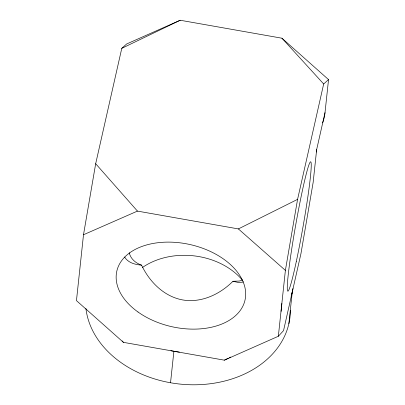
<?xml version="1.0" encoding="UTF-8"?>
<svg xmlns="http://www.w3.org/2000/svg" width="405" height="405" viewBox="0 0 405 405"><rect width="100%" height="100%" fill="white"/><g stroke="black" fill="none" stroke-linecap="round" stroke-linejoin="round"><path stroke-width="0.61" d="M281.09 311.364L281.855 303.456M83.501 234.743L76.459 300.626L123.424 342.352L224.37 360.172L278.346 336.266L283.541 330.617L300.94 253.687L313.151 182.412L316.654 149.602L325.007 112.676L328.541 79.598L281.951 38.212L180.2 20.25L126.654 43.963L121.778 48.337L95.676 163.726L83.501 234.743L137.452 211.101L238.393 228.921L285.388 270.383L278.346 336.266M170.53 382.76L173.897 351.262M288.876 323.651L292.243 292.152M285.388 270.383L297.569 199.366L323.671 83.977L328.541 79.598M242.575 280.164L239.223 281.05L232.946 281.283C219.94 294.303 201.366 303.142 182.685 299.943C163.969 296.526 149.491 281.839 141.578 265.154C135.862 263.245 130.592 258.901 129.261 252.806M238.393 228.921L297.569 199.366M224.37 360.172L228.314 358.197M229.443 357.635L230.566 357.073M121.778 48.337L180.2 20.25M243.405 281.814L242.372 282.224L237.998 282.381L232.946 281.283M141.578 265.154C135.28 264.627 128.056 262.88 124.644 257.023M281.951 38.212L323.671 83.977M95.676 163.726L137.452 211.101M122.168 340.929L123.424 342.352M292.936 288.583A102.673 78.651 6.1 0 1 291.16 296.268M179.324 352.102A102.673 78.651 6.1 0 1 170.905 350.695M142.418 267.523A65.711 50.336 6.1 0 1 242.296 280.022M290.365 310.427A102.673 78.651 6.1 0 1 192.527 384.791A102.673 78.651 6.1 0 1 85.921 308.529M316.654 149.602A102.673 65.737 12.7 0 1 316.325 152.037M325.007 112.676A102.673 65.737 12.7 0 1 322.628 122.836M296.257 261.741A65.711 3.756 -80 0 0 310.822 161.899A65.711 3.756 -80 0 0 290.684 255.94A65.711 3.756 -80 0 0 296.257 261.741M138.019 312.012A65.711 42.069 12.7 0 0 244.377 302.424A65.711 42.069 12.7 0 0 160.334 242.468A65.711 42.069 12.7 0 0 138.019 312.012"/></g></svg>
